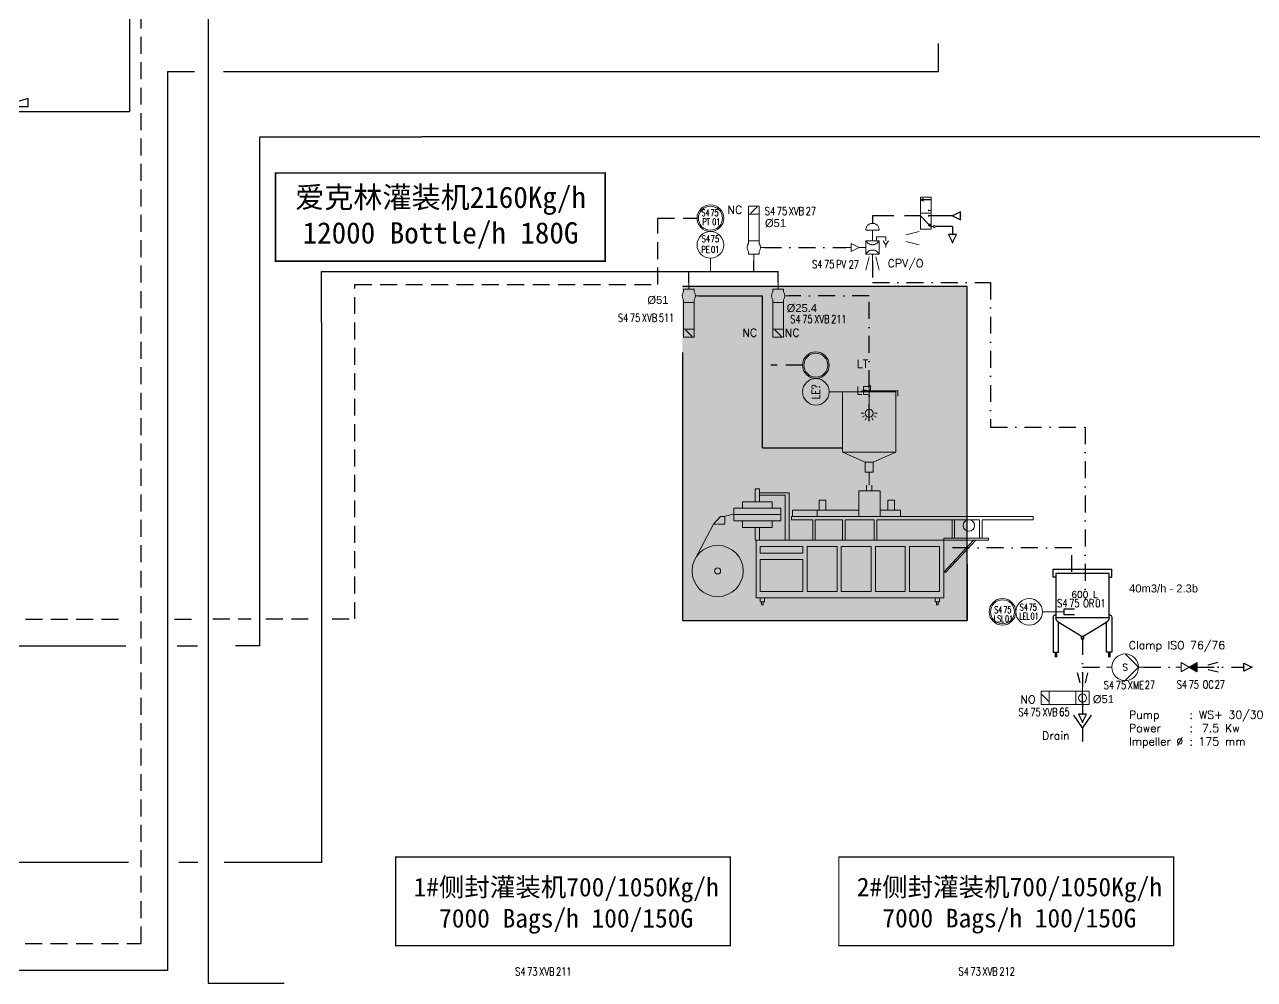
# Model space of a CAD drawing. Header units: inches. Extents: x 17763 to 19852, y 23674 to 24794.
# Drawn here: x 19000 to 19461.1, y 23974.2 to 24332 of the extents above; entities that cross this region are included whole.
import ezdxf
from ezdxf.enums import TextEntityAlignment as Align

# ---------------------------------------------------------------- set-up
doc = ezdxf.new("R2010")
doc.units = ezdxf.units.IN
doc.header["$MEASUREMENT"] = 0
for name, pattern in [('ACAD_ISO02W100', [15, 12, -3]), ('DASHDOT2', [12.7, 6.35, -3.175, 0, -3.175]), ('DASHED2', [9.525, 6.35, -3.175])]:
    doc.linetypes.add(name, pattern=pattern)
for name, color, linetype, lineweight in [('$31 Equipment', 7, 'Continuous', 9), ('19 Pipe Process', 30, 'Continuous', 30), ('31 Equipment', 7, 'Continuous', 9), ('33 Instruments Labels', 7, 'Continuous', 9)]:
    doc.layers.add(name, color=color, linetype=linetype, lineweight=lineweight)
for name, color, linetype in [('DIAMETRE', 7, 'Continuous'), ('MATERIEL-DIVERS', 7, 'Continuous'), ('POMPES-PROCESS', 7, 'Continuous'), ('REGUL', 140, 'DASHED2'), ('REPERES', 7, 'Continuous'), ('techn-data', 7, 'Continuous'), ('TEXTES', 7, 'Continuous'), ('TUYAUTERIE-GAZ', 3, 'Continuous'), ('TUYAUTERIE-NEP', 4, 'DASHDOT2'), ('TUYAUTERIE-PROCESS', 30, 'Continuous'), ('TXT_FR', 7, 'Continuous'), ('VANNES', 7, 'Continuous'), ('VANNES-PROCESS', 7, 'Continuous')]:
    doc.layers.add(name, color=color, linetype=linetype)
doc.layers.add('FOURNITURE CLIENT', color=7, linetype='Continuous', true_color=0xc8e6e6)
doc.layers.get('REPERES').off()
doc.styles.add('ROMANS', font='ROMANS.SHX')
doc.styles.add('ROMANT', font='romant')
doc.styles.get("Standard").update_dxf_attribs({"font": 'arial.ttf'})
doc.styles.add('USER3', font='ITALIC.SHX', dxfattribs={"bigfont": 'gbcbig.shx'})

# ---------------------------------------------------------------- blocks, each defined once
blk = doc.blocks.new('PENTE-G')
at = {"layer": 'MATERIEL-DIVERS'}
blk.add_lwpolyline([(-5, 2), (5, 2), (5, 5), (-5, 2)], dxfattribs=at)
blk = doc.blocks.new('REPNORM1')
at = {"layer": 'TEXTES', "style": 'ROMANS', "width": 0.75}
for tag, p in [('ZONE', (-9.75, -1.25)), ('SOUSZONE', (-5.25, -1.25)), ('ELEMENT', (-0.75, -1.25)), ('NUM', (5.59, -1.22))]:
    blk.add_attdef(tag, p, '', height=3, dxfattribs=at)
blk = doc.blocks.new('FLE23')
at = {"color": 7}
for p, q in [((0, -1.5), (0, 1.5)), ((0, 1.5), (3, 0)), ((3, 0), (0, -1.5))]:
    blk.add_line(p, q, dxfattribs=at)
at = {"layer": 'MATERIEL-DIVERS', "color": 2}
for p in [(0, 0), (3, 0)]:
    blk.add_point(p, dxfattribs=at)
at = {"layer": 'MATERIEL-DIVERS', "color": 7, "extrusion": (-1, 0, 0)}
blk.add_point((0, 0), dxfattribs=at)
at = {"layer": 'MATERIEL-DIVERS', "color": 7, "extrusion": (1, 0, 0)}
blk.add_point((3, 0), dxfattribs=at)
blk = doc.blocks.new('EGOUT')
at = {"color": 7}
for p, q in [((-3.2, 9.61), (0, 4.81)), ((0, 4.81), (3.2, 9.61)), ((0, 4.81), (0, 0))]:
    blk.add_line(p, q, dxfattribs=at)
at = {"color": 7, "extrusion": (0, -1, 0)}
blk.add_point((0, 0), dxfattribs=at)
at = {"layer": 'POMPES-PROCESS', "style": 'ROMANS'}
blk.add_attdef('EGOUT', text='', height=3, dxfattribs=at).set_placement((0, -4), align=Align.MIDDLE)
blk = doc.blocks.new('CR')
at = {"color": 7}
for p, q in [((-2.5, 2.5), (2.5, 1.25)), ((2.5, 1.25), (2.5, 1.25)), ((2.5, -1.25), (-2.5, -2.5))]:
    blk.add_line(p, q, dxfattribs=at)
at = {"color": 7, "extrusion": (-1, 0, 0)}
blk.add_point((-2.5, 0), dxfattribs=at)
at = {"color": 7, "extrusion": (1, 0, 0)}
blk.add_point((2.5, 0), dxfattribs=at)
blk = doc.blocks.new('wqs2qw')
at = {"layer": '31 Equipment'}
for p, q in [((30395.72, 63682.87), (30395.72, 63684.82)), ((30395.72, 63684.82), (30409.35, 63684.82)), ((30416.41, 63684.39), (30396.42, 63684.39)), ((30396.42, 63684.39), (30396.42, 63661.87)), ((30406.37, 63686.77), (30405.98, 63686.77)), ((30405.98, 63686.77), (30405.98, 63684.82)), ((30406.37, 63684.82), (30406.37, 63686.77)), ((30406.43, 63677.94), (30406.43, 63686.44)), ((30416.41, 63661.87), (30416.41, 63684.39)), ((30404.43, 63676.44), (30403.43, 63676.44)), ((30404.7, 63675.44), (30403.83, 63674.94)), ((30405.43, 63674.7), (30404.93, 63673.84)), ((30406.43, 63674.44), (30406.43, 63673.44)), ((30407.43, 63674.7), (30407.93, 63673.84)), ((30408.16, 63675.44), (30409.03, 63674.94)), ((30408.43, 63676.44), (30409.43, 63676.44)), ((30396.42, 63661.87), (30416.41, 63661.87)), ((30404.91, 63658.11), (30396.42, 63661.87)), ((30407.91, 63658.11), (30416.41, 63661.87)), ((30407.91, 63658.11), (30404.91, 63658.11)), ((30404.91, 63654.36), (30404.91, 63658.11)), ((30407.91, 63658.11), (30407.91, 63654.36)), ((30407.91, 63654.36), (30404.91, 63654.36)), ((30406.43, 63654.44), (30406.43, 63649.44)), ((30402.31, 63647.35), (30402.31, 63637.74)), ((30410.31, 63647.35), (30402.31, 63647.35)), ((30405.43, 63649.44), (30405.43, 63647.44)), ((30407.43, 63649.44), (30407.43, 63647.44)), ((30410.31, 63637.74), (30410.31, 63647.35)), ((30436.38, 63646.63), (30447.57, 63646.63)), ((30436.38, 63628.85), (30436.38, 63646.63)), ((30447.57, 63648.07), (30447.57, 63643.27)), ((30449.17, 63648.07), (30447.57, 63648.07)), ((30449.17, 63643.27), (30449.17, 63648.07)), ((30396.95, 63643.86), (30396.95, 63640.1)), ((30399.45, 63643.86), (30396.95, 63643.86)), ((30399.45, 63640.1), (30399.45, 63643.86)), ((30422.69, 63643.86), (30422.69, 63640.1)), ((30425.19, 63643.86), (30422.69, 63643.86)), ((30425.19, 63640.1), (30425.19, 63643.86)), ((30437.98, 63645.67), (30437.98, 63628.85)), ((30447.57, 63645.67), (30437.98, 63645.67)), ((30442.77, 63643.27), (30453.97, 63643.27)), ((30442.77, 63643.27), (30442.77, 63640.86)), ((30447.57, 63643.27), (30442.77, 63643.27)), ((30453.97, 63643.27), (30449.17, 63643.27)), ((30453.97, 63640.86), (30453.97, 63643.27)), ((30344.9, 63637.74), (30378.49, 63637.74)), ((30344.9, 63636.54), (30344.9, 63637.74)), ((30396.71, 63637.74), (30367.13, 63637.74)), ((30435.58, 63637.74), (30391.6, 63637.74)), ((30394.71, 63640.1), (30402.2, 63640.1)), ((30394.71, 63637.85), (30394.71, 63640.1)), ((30402.2, 63640.1), (30399.45, 63640.1)), ((30410.2, 63640.1), (30435.19, 63640.1)), ((30425.94, 63640.1), (30410.2, 63640.1)), ((30425.94, 63637.85), (30425.94, 63640.1)), ((30435.19, 63640.1), (30435.19, 63637.85)), ((30435.58, 63636.54), (30435.58, 63637.74)), ((30457.17, 63640.86), (30439.57, 63640.86)), ((30439.57, 63640.86), (30439.57, 63636.06)), ((30442.77, 63640.86), (30439.57, 63640.86)), ((30439.57, 63638.46), (30457.17, 63638.46)), ((30457.17, 63640.86), (30453.97, 63640.86)), ((30457.17, 63636.06), (30457.17, 63640.86)), ((30457.18, 63638.6), (30457.18, 63638.6)), ((30460.42, 63637.85), (30457.18, 63638.6)), ((30460.52, 63637.74), (30460.52, 63634.86)), ((30462.12, 63637.74), (30460.52, 63637.74)), ((30464.84, 63634.86), (30462.12, 63637.74)), ((30364.09, 63636.54), (30344.9, 63636.54)), ((30364.09, 63629.57), (30364.09, 63636.54)), ((30365.05, 63636.54), (30365.05, 63629.57)), ((30374.49, 63636.54), (30365.05, 63636.54)), ((30368.73, 63636.54), (30396.71, 63636.54)), ((30374.49, 63629.57), (30374.49, 63636.54)), ((30375.29, 63636.54), (30375.29, 63629.57)), ((30378.49, 63636.54), (30375.29, 63636.54)), ((30391.6, 63636.54), (30403.59, 63636.54)), ((30403.59, 63636.54), (30403.59, 63628.85)), ((30404.55, 63636.54), (30415.43, 63636.54)), ((30404.55, 63628.85), (30404.55, 63636.54)), ((30415.43, 63636.54), (30415.43, 63628.85)), ((30416.39, 63636.54), (30426.62, 63636.54)), ((30416.39, 63628.85), (30416.39, 63636.54)), ((30426.62, 63636.54), (30426.62, 63629.33)), ((30427.58, 63636.54), (30435.58, 63636.54)), ((30427.58, 63628.85), (30427.58, 63636.54)), ((30439.57, 63636.06), (30442.77, 63636.06)), ((30453.97, 63636.06), (30442.77, 63636.06)), ((30442.77, 63636.06), (30442.77, 63633.66)), ((30442.77, 63633.66), (30447.57, 63633.66)), ((30447.57, 63633.66), (30449.17, 63633.66)), ((30447.57, 63633.66), (30447.57, 63628.85)), ((30449.17, 63633.66), (30453.97, 63633.66)), ((30449.17, 63628.85), (30449.17, 63633.66)), ((30453.97, 63636.06), (30457.17, 63636.06)), ((30453.97, 63633.66), (30453.97, 63636.06)), ((30460.52, 63634.86), (30463.24, 63634.86)), ((30463.72, 63634.86), (30464.84, 63634.86)), ((30464.84, 63634.86), (30471.88, 63621.4)), ((30361.7, 63629.57), (30378.49, 63629.57)), ((30361.7, 63628.85), (30361.7, 63629.57)), ((30366.49, 63628.85), (30361.7, 63628.85)), ((30365.69, 63628.85), (30367.29, 63628.85)), ((30378.49, 63628.85), (30365.69, 63628.85)), ((30377.69, 63616.84), (30366.49, 63628.85)), ((30367.29, 63628.85), (30378.49, 63616.84)), ((30375.29, 63629.57), (30374.49, 63629.57)), ((30378.49, 63629.57), (30378.49, 63628.85)), ((30378.49, 63628.85), (30388.08, 63628.85)), ((30378.49, 63607.23), (30378.49, 63628.85)), ((30384.88, 63628.85), (30448.85, 63628.85)), ((30403.59, 63628.85), (30404.55, 63628.85)), ((30415.43, 63628.85), (30416.39, 63628.85)), ((30426.62, 63629.33), (30426.62, 63628.85)), ((30437.98, 63628.85), (30436.38, 63628.85)), ((30447.57, 63628.85), (30449.17, 63628.85)), ((30448.85, 63628.85), (30448.85, 63607.23)), ((30380.09, 63626.45), (30391.28, 63626.45)), ((30380.09, 63609.63), (30380.09, 63626.45)), ((30391.28, 63626.45), (30391.28, 63609.63)), ((30392.88, 63626.45), (30404.07, 63626.45)), ((30392.88, 63609.63), (30392.88, 63626.45)), ((30404.07, 63626.45), (30404.07, 63609.63)), ((30405.67, 63626.45), (30405.67, 63609.63)), ((30416.87, 63626.45), (30405.67, 63626.45)), ((30416.87, 63609.63), (30416.87, 63626.45)), ((30418.47, 63626.45), (30418.47, 63609.63)), ((30429.66, 63626.45), (30418.47, 63626.45)), ((30429.66, 63609.63), (30429.66, 63626.45)), ((30431.26, 63626.45), (30447.25, 63626.45)), ((30431.26, 63624.04), (30431.26, 63626.45)), ((30447.25, 63624.04), (30431.26, 63624.04)), ((30447.25, 63626.45), (30447.25, 63624.04)), ((30431.26, 63621.64), (30447.25, 63621.64)), ((30431.26, 63609.63), (30431.26, 63621.64)), ((30447.25, 63621.64), (30447.25, 63609.63)), ((30378.49, 63616.84), (30377.69, 63616.84)), ((30391.28, 63609.63), (30380.09, 63609.63)), ((30404.07, 63609.63), (30392.88, 63609.63)), ((30405.67, 63609.63), (30416.87, 63609.63)), ((30418.47, 63609.63), (30429.66, 63609.63)), ((30447.25, 63609.63), (30431.26, 63609.63)), ((30391.28, 63607.23), (30378.49, 63607.23)), ((30380.09, 63605.78), (30380.09, 63607.23)), ((30381.68, 63605.78), (30380.09, 63605.78)), ((30380.57, 63605.78), (30380.57, 63604.58)), ((30381.2, 63605.78), (30380.57, 63605.78)), ((30380.57, 63604.58), (30381.2, 63604.58)), ((30381.2, 63604.58), (30381.2, 63605.78)), ((30381.68, 63607.23), (30381.68, 63605.78)), ((30448.85, 63607.23), (30384.88, 63607.23)), ((30445.65, 63605.78), (30445.65, 63607.23)), ((30447.25, 63605.78), (30445.65, 63605.78)), ((30446.77, 63605.78), (30446.13, 63605.78)), ((30446.13, 63605.78), (30446.13, 63604.58)), ((30446.13, 63604.58), (30446.77, 63604.58)), ((30446.77, 63604.58), (30446.77, 63605.78)), ((30447.25, 63607.23), (30447.25, 63605.78))]:
    blk.add_line(p, q, dxfattribs=at)
at = {"layer": '31 Equipment', "color": 7}
blk.add_line((30421.43, 63684.44), (30416.43, 63684.44), dxfattribs=at)
at = {"layer": '31 Equipment'}
for centre, radius in [((30426.43, 63694.44), 5), ((30426.43, 63694.44), 4.5), ((30406.43, 63676.44), 1.5), ((30369.05, 63634.38), 2.16), ((30463.24, 63617.32), 9.6), ((30463.24, 63617.32), 1.12)]:
    blk.add_circle(centre, radius, dxfattribs=at)
at = {"layer": '31 Equipment', "color": 7}
blk.add_circle((30426.43, 63684.44), 5, dxfattribs=at)
at = {"layer": '31 Equipment'}
for points in [[(30462.99, 63634.86), (30463.49, 63634.86), (30462.99, 63627.9), (30463.49, 63627.4)], [(30463.49, 63608.18), (30462.99, 63608.68), (30463.49, 63634.86), (30462.99, 63634.86)], [(30462.99, 63627.9), (30463.49, 63627.4), (30448.85, 63627.9), (30448.85, 63627.4)], [(30448.85, 63608.18), (30448.85, 63608.68), (30463.49, 63608.18), (30462.99, 63608.68)]]:
    blk.add_trace(points, dxfattribs=at)
blk = doc.blocks.new('APV-FCE-NRV-GEN-1')
at = {"layer": '31 Equipment'}
h = blk.add_hatch(dxfattribs=at)
h.set_pattern_fill('ANSI31', color=256, scale=0.01, style=0)
h.set_pattern_definition([(45, (0, 0), (-0.02245064, 0.02245064), [])])
h.paths.add_polyline_path([(3, 1.75), (3, -1.75), (0, 0)])
at = {"layer": '31 Equipment', "linetype": 'ACAD_ISO02W100', "ltscale": 38}
for p, q in [((-3, 0), (-5, 0)), ((0, 0), (-3, 1.75)), ((-3, 1.75), (-3, -1.75)), ((0, 0), (-3, -1.75)), ((0, 0), (3, 1.75)), ((0, 0), (3, -1.75)), ((3, 1.75), (3, -1.75)), ((3, 0), (5, 0))]:
    blk.add_line(p, q, dxfattribs=at)
blk = doc.blocks.new('APV-VLV-SSEAT-SW41-3')
at = {"layer": '31 Equipment', "ltscale": 38}
for p, q in [((1.25, 15.25), (-1.25, 12.75)), ((-2, 2.5), (-2, 1.5)), ((2, 2.5), (2, 1.5)), ((2.5, 0), (4, 0)), ((-2, -2.5), (-2, -1.5)), ((2, -2.5), (-2, -2.5)), ((-2, -2.5), (2, -2.5)), ((0, -2.5), (0, -5)), ((2, -2.5), (2, -1.5))]:
    blk.add_line(p, q, dxfattribs=at)
for points in [[(-2, 12.5), (2, 12.5), (2, 15.5), (-2, 15.5)], [(-2, 2.5), (2, 2.5), (2, 12.5), (-2, 12.5)]]:
    blk.add_lwpolyline(points, close=True, dxfattribs=at)
for start, end in [(143.1301, 216.8699), (323.1301, 36.8699)]:
    blk.add_arc((0, 0), 2.5, start, end, dxfattribs=at)
blk = doc.blocks.new('APV-INS-M-L-LE2')
at = {"layer": '31 Equipment', "color": 7}
blk.add_line((5, 0), (13, 0), dxfattribs=at)
at = {"layer": '31 Equipment', "lineweight": 25}
blk.add_lwpolyline([(17, 1), (13, 1), (13, 0), (13, -1), (17, -1)], dxfattribs=at)
at = {"layer": '31 Equipment', "color": 7}
blk.add_circle((0, 0), 5, dxfattribs=at)
at = {"layer": '33 Instruments Labels', "style": 'ROMANS', "width": 0.8}
blk.add_attdef('LE?', text='', height=3, dxfattribs=at).set_placement((0, 0), align=Align.MIDDLE)
blk = doc.blocks.new('BACONC2')
at = {"color": 7}
for p, q in [((-9.99, 14.84), (-9.99, 31.46)), ((-9.99, 31.45), (9.99, 31.45)), ((9.98, 31.46), (9.98, 14.84)), ((-11, 15), (-11, 2)), ((9.98, 15), (-10, 15)), ((11, 15), (11, 2)), ((-9, 2), (-9, 13.1)), ((-8.77, 13), (-0.5, 8)), ((0.5, 8), (8.76, 13)), ((9, 2), (9, 13.1)), ((-0.5, 7), (-0.5, 8)), ((0.5, 8), (-0.5, 8)), ((0.5, 7), (-0.5, 7)), ((0.5, 8), (0.5, 7)), ((-11, 2), (-9, 2)), ((11, 2), (9, 2))]:
    blk.add_line(p, q, dxfattribs=at)
at = {"color": 7, "const_width": 1}
for points in [[(-10, 2), (-10, 0)], [(10, 2), (10, 0)]]:
    blk.add_lwpolyline(points, dxfattribs=at)
at = {"color": 7}
for centre, radius, start, end in [((-10, 15), 1, 90, 180), ((-7.99, 14.84), 2, 180, 247.0717), ((7.98, 14.84), 2, 292.9479, 0), ((10, 15), 1, 0, 90)]:
    blk.add_arc(centre, radius, start, end, dxfattribs=at)
at = {"color": 7, "extrusion": (0, -1, 0)}
blk.add_point((0, 7), dxfattribs=at)
at = {"layer": 'TUYAUTERIE-NEP', "color": 2}
blk.add_point((0, 7), dxfattribs=at)
at = {"layer": 'TUYAUTERIE-NEP', "color": 7, "extrusion": (0, -1, 0)}
blk.add_point((0, 7), dxfattribs=at)
at = {"layer": 'VANNES-PROCESS'}
for p, q in [((11, 33), (-11, 33)), ((-11, 30), (-11, 33)), ((11, 30), (11, 33)), ((-10, 30), (-11, 30)), ((10, 30), (11, 30))]:
    blk.add_line(p, q, dxfattribs=at)
blk = doc.blocks.new('APV-PMP-GEN-CENTRI-1')
at = {"layer": '31 Equipment', "ltscale": 38}
for p, q in [((5, 0), (0, 5)), ((-5, 0), (-7, 0)), ((5, 0), (0, -5)), ((5, 0), (7, 0))]:
    blk.add_line(p, q, dxfattribs=at)
blk.add_circle((0, 0), 5, dxfattribs=at)
at = {"layer": '31 Equipment', "style": 'ROMANT', "flags": 8}
blk.add_attdef('I', text='', height=2.5, dxfattribs=at).set_placement((0, 0), align=Align.MIDDLE)
blk = doc.blocks.new('APV-INS-F-L-LS')
at = {"layer": '31 Equipment'}
for radius in [5, 4.5]:
    blk.add_circle((0, 0), radius, dxfattribs=at)
at = {"layer": '33 Instruments Labels', "style": 'ROMANS', "width": 0.8}
blk.add_attdef('LS?', text='', height=3, dxfattribs=at).set_placement((0, 0), align=Align.MIDDLE)
blk = doc.blocks.new('REPNORM')
at = {"layer": 'TEXTES', "style": 'ROMANS', "width": 0.75}
for tag, p in [('ZONE', (-9.75, -1.25)), ('SOUSZONE', (-5.25, -1.25)), ('ELEMENT', (0, -1.25)), ('NUM', (4.5, -1.25))]:
    blk.add_attdef(tag, p, '', height=3, dxfattribs=at)
blk = doc.blocks.new('REPINS2')
at = {"layer": 'TEXTES', "style": 'ROMANS', "width": 0.7}
for tag, p in [('ZONE', (-3.35, 0.8)), ('SOUSZONE', (0.05, 0.8)), ('NUM', (0.7, -2.6))]:
    blk.add_attdef(tag, p, '', height=2.5, dxfattribs=at)
blk.add_attdef('ELEMENT', text='', height=2.5, dxfattribs=at).set_placement((-1.56, -2.59), align=Align.CENTER)
blk = doc.blocks.new('FLE23-A')
at = {"color": 7}
for p, q in [((0, 1.5), (-3, 0)), ((-3, 0), (0, -1.5)), ((0, -1.5), (0, 1.5))]:
    blk.add_line(p, q, dxfattribs=at)
at = {"layer": 'MATERIEL-DIVERS', "color": 7, "extrusion": (-1, 0, 0)}
blk.add_point((-3, 0), dxfattribs=at)
at = {"layer": 'MATERIEL-DIVERS', "color": 2}
for p in [(-3, 0), (0, 0)]:
    blk.add_point(p, dxfattribs=at)
at = {"layer": 'MATERIEL-DIVERS', "color": 7, "extrusion": (1, 0, 0)}
blk.add_point((0, 0), dxfattribs=at)
blk = doc.blocks.new('TEXT-PUMP_caract_ANGLAIS')
at = {"layer": 'techn-data', "style": 'ROMANS'}
for s, p in [('Pump', (-22, 9)), ('Power', (-22, 4)), ('Kw', (14, 4)), ('Impeller %%C', (-22, -1)), ('mm', (14, -1))]:
    blk.add_text(s, height=3, dxfattribs=at).set_placement(p)
for p in [(2, 9), (2, 4), (2, -1)]:
    blk.add_text(':', height=3, dxfattribs=at).set_placement(p, align=Align.RIGHT)
blk.add_attdef('Type', (4.23, 9), '', height=3, dxfattribs=at)
for tag, p in [('Pui', (11.76, 4)), ('Dia', (11.76, -1))]:
    blk.add_attdef(tag, text='', height=3, dxfattribs=at).set_placement(p, align=Align.RIGHT)
blk = doc.blocks.new('APV-VLV-MODUL-CPVO-1')
at = {"layer": '31 Equipment', "linetype": 'ACAD_ISO02W100', "ltscale": 38}
for p, q in [((-2.5, 6.5), (2.5, 6.5)), ((0, 2.5), (0, 6.5)), ((-5, 0), (-2.5, 0)), ((-2.5, 2.5), (2.5, 2.5)), ((-2.5, -2.5), (-2.5, 2.5)), ((2.5, -2.5), (2.5, 2.5)), ((-2.5, -2.5), (2.5, -2.5)), ((0, -5), (0, -2.5))]:
    blk.add_line(p, q, dxfattribs=at)
at = {"layer": '31 Equipment'}
for p, q in [((-10, 0), (-8, 0)), ((1.5, 2.5), (1.5, 4)), ((1.5, 4), (5, 4)), ((4, 2.5), (5, 1)), ((5, 2.5), (5, 4)), ((5, 1), (6, 2.5)), ((5, 0), (5, 1))]:
    blk.add_line(p, q, dxfattribs=at)
at = {"layer": '31 Equipment', "color": 7}
for p, q in [((-8, -1.5), (-8, 1.5)), ((-8, 1.5), (-5, 0)), ((-5, 0), (-8, -1.5))]:
    blk.add_line(p, q, dxfattribs=at)
at = {"layer": '31 Equipment', "linetype": 'ACAD_ISO02W100', "ltscale": 38}
for centre, radius, start, end in [((0, 6.5), 2.5, 0, 180), ((0, 3.83), 2.83, 208.0725, 331.9275), ((0, -3.83), 2.83, 28.0725, 151.9275)]:
    blk.add_arc(centre, radius, start, end, dxfattribs=at)
blk = doc.blocks.new('APV-FCE-GEN-REDCON-1')
at = {"layer": '31 Equipment', "color": 7}
for p, q in [((-2.5, 2.5), (2.5, 1.25)), ((2.5, 1.25), (2.5, 1.25)), ((2.5, -1.25), (-2.5, -2.5))]:
    blk.add_line(p, q, dxfattribs=at)
blk = doc.blocks.new('APV-PNE-SPOOLV-32-1')
at = {"layer": '31 Equipment'}
h = blk.add_hatch(dxfattribs=at)
h.set_pattern_fill('ANSI31', color=256, scale=0.01, style=0)
h.set_pattern_definition([(45, (-8, 6e-14), (-0.02245064, 0.02245064), [])])
h.paths.add_polyline_path([(-8, 2), (-8.5, 1), (-7.5, 1)])
h = blk.add_hatch(dxfattribs=at)
h.set_pattern_fill('ANSI31', color=256, scale=0.01, angle=225, style=0)
h.set_pattern_definition([(270, (0.585786, -0.585786), (0.03175, -7e-18), [])])
h.paths.add_polyline_path([(2, -2), (1.65, -0.94), (0.94, -1.65)])
at = {"layer": '31 Equipment', "color": 7}
for p, q in [((3, 2), (-9, 2)), ((-9, 2), (-9, -2)), ((-3, 2), (-3, -2)), ((3, -2), (3, 2)), ((-9, -2), (3, -2)), ((-4.25, -1), (-3.75, -1)), ((-4, -2), (-4, -1)), ((-2.25, -1), (-1.75, -1))]:
    blk.add_line(p, q, dxfattribs=at)
at = {"layer": '31 Equipment'}
for p, q in [((-8.5, 1), (-8, 2)), ((-7.5, 1), (-8.5, 1)), ((-8, 2), (-7.5, 1)), ((-2, 2), (-2, 3)), ((-2, -2), (-2, -1)), ((-2, -2), (-2, -3)), ((0.94, -1.65), (1.65, -0.94)), ((2, -2), (0.94, -1.65)), ((1.5, -3), (2.5, -3)), ((2, -4), (1.5, -3)), ((1.65, -0.94), (2, -2)), ((2, -2), (2, -3)), ((2.5, -3), (2, -4))]:
    blk.add_line(p, q, dxfattribs=at)
at = {"layer": '31 Equipment', "lineweight": 30}
for p, q in [((-8, -2), (-8, 1)), ((-2, 2), (1.29, -1.29))]:
    blk.add_line(p, q, dxfattribs=at)
blk = doc.blocks.new('APV-VLV-BFLY-SV-4')
at = {"layer": '31 Equipment', "ltscale": 38}
for p, q in [((1.25, 15.25), (-1.25, 12.75)), ((2.5, 2.5), (-2.5, 2.5)), ((-2.5, 2.5), (-2.5, -2.5)), ((2.5, -2.5), (2.5, 2.5)), ((-2.5, -2.5), (2.5, -2.5))]:
    blk.add_line(p, q, dxfattribs=at)
at = {"layer": '31 Equipment'}
for p, q in [((-4, 0), (-2.5, 0)), ((2.5, 0), (4, 0))]:
    blk.add_line(p, q, dxfattribs=at)
at = {"layer": '31 Equipment', "lineweight": 30}
blk.add_line((-2.5, 0), (2.5, 0), dxfattribs=at)
at = {"layer": '31 Equipment', "ltscale": 38}
for points in [[(-2.5, 12.5), (2.5, 12.5), (2.5, 15.5), (-2.5, 15.5)], [(-2.5, 2.5), (2.5, 2.5), (2.5, 12.5), (-2.5, 12.5)]]:
    blk.add_lwpolyline(points, close=True, dxfattribs=at)
blk.add_circle((0, 0), 1.5, dxfattribs=at)
blk = doc.blocks.new('APV-INS-M-L-PE')
at = {"layer": '31 Equipment', "color": 7}
blk.add_line((0, -5), (0, -10), dxfattribs=at)
blk.add_circle((0, 0), 5, dxfattribs=at)
at = {"layer": '33 Instruments Labels', "style": 'ROMANS', "width": 0.8, "flags": 8}
blk.add_attdef('PE', text='', height=3, dxfattribs=at).set_placement((0, 0), align=Align.MIDDLE)
blk = doc.blocks.new('APV-INS-F-L-PT')
at = {"layer": '31 Equipment'}
for radius in [5, 4.5]:
    blk.add_circle((0, 0), radius, dxfattribs=at)
blk = doc.blocks.new('REPINS')
at = {"layer": 'TEXTES', "style": 'ROMANS', "width": 0.75}
for tag, p in [('ZONE', (-3.3, 1)), ('SOUSZONE', (0.1, 1)), ('NUM', (0.2, -3))]:
    blk.add_attdef(tag, p, '', height=2.5, dxfattribs=at)
blk.add_attdef('ELEMENT', text='', height=2.5, dxfattribs=at).set_placement((-0.2, -3), align=Align.RIGHT)

msp = doc.modelspace()

# ---------------------------------------------------------------- hatches: boundary and pattern name
at = {"layer": 'FOURNITURE CLIENT'}
h = msp.add_hatch(color=256, dxfattribs=at)
h.dxf.hatch_style = 1
h.paths.add_polyline_path([(19246.64, 24233.86), (19246.64, 24108.67), (19353.33, 24108.67), (19353.33, 24129.67), (19353.33, 24134.75), (19353.33, 24233.86)])

# ---------------------------------------------------------------- linework, layer by layer
at = {"layer": '19 Pipe Process'}
msp.add_line((19503.64, 24289.91), (19148.89, 24289.91), dxfattribs=at)
at = {"layer": '19 Pipe Process', "ltscale": 2}
for p, q in [((19273.36, 24239.46), (19273.36, 24243.53)), ((19249.04, 24235.39), (19249.04, 24239.46)), ((19282.54, 24235.39), (19282.54, 24239.46)), ((19252.62, 24230.39), (19276.64, 24230.39)), ((19276.64, 24173.39), (19276.64, 24230.39)), ((19276.64, 24173.39), (19306.64, 24173.39))]:
    msp.add_line(p, q, dxfattribs=at)
at = {"layer": '19 Pipe Process'}
for points in [[(19039.35, 24426.52), (19039.35, 24299.27)], [(19365.24, 24379.67), (19426.65, 24379.67), (19426.65, 24359.25), (19365.24, 24359.25), (19365.24, 24336.07), (19068.79, 24336.07), (19068.79, 23972.8), (19097.33, 23972.8)], [(19342.63, 24314.48), (19342.63, 24324.98)], [(18930.38, 23977.68), (19053.68, 23977.68), (19053.68, 24314.48), (19063.73, 24314.48)], [(19074.52, 24314.48), (19342.63, 24314.48)], [(19039.35, 24299.27), (18423.32, 24299.27)], [(19088.18, 24099.22), (19088.18, 24289.91), (19148.89, 24289.91)], [(19111.3, 24220.39), (19111.3, 24220.39), (19111.3, 24239.46), (19282.54, 24239.46)], [(19111.3, 24220.39), (19111.3, 24220.39), (19111.3, 24018.01), (19074.8, 24018.01)], [(18866.94, 24099.22), (19037.93, 24099.22)], [(19057.24, 24099.22), (19064.83, 24099.22)], [(19088.18, 24099.22), (19079.07, 24099.22)], [(19038.9, 24018.01), (18660.37, 24018.01), (18660.37, 24047.98), (18605.97, 24047.98)], [(19064.88, 24018.01), (19057.77, 24018.01)]]:
    msp.add_lwpolyline(points, dxfattribs=at)
at = {"layer": '31 Equipment'}
for points, const_width in [([(19094.03, 24243.38), (19094.03, 24276.39), (19217.67, 24276.39), (19217.67, 24243.38)], 0.56), ([(19139.07, 23986.85), (19139.07, 24020.03), (19264.61, 24020.03), (19264.61, 23986.85)], 0.49), ([(19305.27, 23986.9), (19305.27, 24020.08), (19430.81, 24020.08), (19430.81, 23986.9)], 0.49)]:
    msp.add_lwpolyline(points, close=True, dxfattribs=dict(at, const_width=const_width))
at = {"layer": 'FOURNITURE CLIENT'}
msp.add_lwpolyline([(19246.64, 24209.15), (19246.64, 24108.67), (19353.33, 24108.67), (19353.33, 24129.67), (19353.33, 24108.67), (19353.33, 24233.86), (19246.64, 24233.86)], dxfattribs=at)
at = {"layer": 'REGUL'}
msp.add_line((19291.71, 24204.39), (19279.71, 24204.39), dxfattribs=at)
for points in [[(18828.76, 23987.68), (19043.73, 23987.68), (19043.73, 24364.13), (19330.57, 24364.13), (19330.57, 24451.55), (19397.5, 24451.55)], [(19115.35, 24109.27), (19123.82, 24109.27), (19123.82, 24234.64), (19237.36, 24234.64), (19237.36, 24259.46), (19252.11, 24259.46)], [(18866.94, 24109.22), (19037.93, 24109.22)], [(19056.17, 24109.22), (19065.16, 24109.22)], [(19070.58, 24109.27), (19084.98, 24109.27)], [(19090.47, 24109.27), (19107.09, 24109.27)]]:
    msp.add_lwpolyline(points, dxfattribs=at)
at = {"layer": 'TUYAUTERIE-GAZ'}
for p, q in [((19325.89, 24260.31), (19317.89, 24260.31)), ((19317.89, 24260.31), (19317.89, 24257.53)), ((19335.89, 24260.31), (19329.89, 24260.31)), ((19348.13, 24260.31), (19338.89, 24260.31)), ((19347.89, 24256.31), (19341.89, 24256.31)), ((19347.89, 24256.31), (19347.89, 24253.33))]:
    msp.add_line(p, q, dxfattribs=at)
at = {"layer": 'TUYAUTERIE-NEP'}
for p, q in [((19277.36, 24248.53), (19307.89, 24248.53)), ((19317.89, 24243.53), (19317.89, 24235.35)), ((19316.64, 24230.39), (19286.54, 24230.39)), ((19316.64, 24183.39), (19316.64, 24230.39)), ((19397.61, 24181.16), (19397.64, 24116.39)), ((19392.64, 24135.89), (19345.64, 24135.89)), ((19392.64, 24126.89), (19392.64, 24135.89)), ((19396.64, 24102.17), (19396.64, 24083.67)), ((19396.64, 24091.17), (19405.64, 24091.17)), ((19419.64, 24091.17), (19432.64, 24091.17)), ((19439.64, 24091.17), (19457.14, 24091.17)), ((19396.64, 24078.17), (19396.64, 24073.63))]:
    msp.add_line(p, q, dxfattribs=at)
msp.add_lwpolyline([(19317.89, 24235.35), (19362.14, 24235.35), (19362.14, 24181.16), (19397.61, 24181.16)], dxfattribs=at)

# ---------------------------------------------------------------- block references
at = {"layer": '$31 Equipment'}
ref = msp.add_blockref('wqs2qw', (49723.07, -39490.05), dxfattribs=dict(at, xscale=-1))
ref.add_attrib('LE?', 'LE?', dxfattribs={"layer": '33 Instruments Labels', "height": 3, "rotation": 90, "style": 'ROMANS', "width": 0.8}).set_placement((19296.64, 24194.39), align=Align.MIDDLE)
at = {"rotation": 90.00000000000001}
msp.add_blockref('APV-VLV-BFLY-SV-4', (19396.64, 24079.67), dxfattribs=at)
at = {"layer": '31 Equipment'}
for p, rotation in [((19332.89, 24251.97), 180), ((19317.89, 24242.53), 90.00000000000001)]:
    msp.add_blockref('APV-FCE-GEN-REDCON-1', p, dxfattribs=dict(at, rotation=rotation))
msp.add_blockref('APV-PMP-GEN-CENTRI-1', (19412.64, 24091.17), dxfattribs=at).add_auto_attribs({'I': 'S'})
at = {"layer": '33 Instruments Labels'}
for name, p in [('APV-INS-F-L-PT', (19257.11, 24259.46)), ('APV-INS-M-L-LE2', (19376.64, 24111.96)), ('APV-INS-M-L-LE2', (19376.64, 24111.96))]:
    msp.add_blockref(name, p, dxfattribs=at)
at = {"layer": '33 Instruments Labels', "xscale": -1}
for name, p in [('APV-INS-M-L-PE', (19257.11, 24249.46)), ('APV-INS-F-L-LS', (19366.64, 24111.96))]:
    msp.add_blockref(name, p, dxfattribs=at)
at = {"layer": 'MATERIEL-DIVERS'}
msp.add_blockref('PENTE-G', (18996.26, 24299.27), dxfattribs=at)
at = {"layer": 'MATERIEL-DIVERS', "rotation": 90.00000000000001}
msp.add_blockref('FLE23-A', (19347.89, 24253.31), dxfattribs=at)
at = {"layer": 'MATERIEL-DIVERS', "xscale": -1}
for name, p in [('BACONC2', (19396.64, 24094.89)), ('FLE23-A', (19457.14, 24091.17))]:
    msp.add_blockref(name, p, dxfattribs=at)
for name, p, rotation in [('APV-FCE-NRV-GEN-1', (19436.64, 24091.17), 180), ('FLE23', (19396.64, 24073.63), 90)]:
    msp.add_blockref(name, p, dxfattribs=dict(at, rotation=rotation))
at = {"layer": 'MATERIEL-DIVERS'}
ref = msp.add_blockref('EGOUT', (19396.64, 24063.63), dxfattribs=dict(at, xscale=-1))
ref.add_attrib('EGOUT', 'Drain', dxfattribs={"layer": 'POMPES-PROCESS', "height": 3, "style": 'ROMANS'}).set_placement((19386.64, 24065.63), align=Align.MIDDLE)
at = {"layer": 'REPERES'}
for name, p, values in [('REPNORM1', (19287.28, 24261.87), {'ZONE': 'S4', 'SOUSZONE': '75', 'ELEMENT': 'XVB', 'NUM': '27'}), ('REPINS2', (19257.11, 24259.48), {'ZONE': 'S4', 'SOUSZONE': '75', 'NUM': '01', 'ELEMENT': 'PT'}), ('REPINS', (19257.11, 24249.48), {'ZONE': 'S4', 'SOUSZONE': '75', 'ELEMENT': 'PE', 'NUM': '01'}), ('REPNORM1', (19232.2, 24221.88), {'ZONE': 'S4', 'SOUSZONE': '75', 'ELEMENT': 'XVB', 'NUM': '511'}), ('REPNORM1', (19296.8, 24221.4), {'ZONE': 'S4', 'SOUSZONE': '75', 'ELEMENT': 'XVB', 'NUM': '211'}), ('REPNORM', (19396.9, 24114.93), {'ZONE': 'S4', 'SOUSZONE': '75', 'ELEMENT': 'OR', 'NUM': '01'}), ('REPINS2', (19366.91, 24110.71), {'ZONE': 'S4', 'SOUSZONE': '75', 'NUM': '01', 'ELEMENT': 'LSL'}), ('REPINS2', (19376.45, 24111.64), {'ZONE': 'S4', 'SOUSZONE': '75', 'NUM': '01', 'ELEMENT': 'LEL'}), ('REPNORM1', (19414.38, 24084.26), {'ZONE': 'S4', 'SOUSZONE': '75', 'ELEMENT': 'XME', 'NUM': '27'}), ('REPNORM', (19441.69, 24084.45), {'ZONE': 'S4', 'SOUSZONE': '75', 'ELEMENT': 'OC', 'NUM': '27'}), ('REPNORM1', (19382.33, 24074.14), {'ZONE': 'S4', 'SOUSZONE': '75', 'ELEMENT': 'XVB', 'NUM': '65'}), ('REPNORM1', (19193.68, 23976.89), {'ZONE': 'S4', 'SOUSZONE': '73', 'ELEMENT': 'XVB', 'NUM': '211'}), ('REPNORM1', (19359.89, 23976.94), {'ZONE': 'S4', 'SOUSZONE': '73', 'ELEMENT': 'XVB', 'NUM': '212'})]:
    msp.add_blockref(name, p, dxfattribs=at).add_auto_attribs(values)
ref = msp.add_blockref('REPNORM1', (19304.99, 24241.95), dxfattribs=at)
ref.add_attrib('ZONE', 'S4', (19295.24, 24240.7), dxfattribs={"layer": 'TEXTES', "height": 3, "style": 'ROMANS', "width": 0.75})
ref.add_attrib('SOUSZONE', '75', (19299.74, 24240.7), dxfattribs={"layer": 'TEXTES', "height": 3, "style": 'ROMANS', "width": 0.75})
ref.add_attrib('ELEMENT', 'PV', (19304.24, 24240.7), dxfattribs={"layer": 'TEXTES', "height": 3, "style": 'ROMANS', "width": 0.75})
ref.add_attrib('NUM', '27', (19308.97, 24240.61), dxfattribs={"layer": 'TEXTES', "height": 3, "style": 'ROMANS', "width": 0.75})
at = {"layer": 'TUYAUTERIE-GAZ'}
msp.add_blockref('FLE23-A', (19350.89, 24260.31), dxfattribs=at)
at = {"layer": 'TUYAUTERIE-PROCESS'}
msp.add_blockref('TEXT-PUMP_caract_ANGLAIS', (19436.07, 24062.9), dxfattribs=at).add_auto_attribs({'Dia': '175', 'Pui': '7.5', 'Type': 'WS+ 30/30'})
at = {"layer": 'VANNES'}
for name, p in [('APV-VLV-SSEAT-SW41-3', (19273.36, 24248.53)), ('APV-VLV-MODUL-CPVO-1', (19317.89, 24248.53))]:
    msp.add_blockref(name, p, dxfattribs=at)
at = {"layer": 'VANNES', "xscale": -1}
for name, p, rotation in [('APV-PNE-SPOOLV-32-1', (19337.89, 24258.31), 90), ('APV-VLV-SSEAT-SW41-3', (19249.04, 24230.39), 180), ('APV-VLV-SSEAT-SW41-3', (19282.54, 24230.39), 180)]:
    msp.add_blockref(name, p, dxfattribs=dict(at, rotation=rotation))
at = {"layer": 'VANNES-PROCESS', "xscale": 0.75, "yscale": 0.75, "zscale": 0.75}
for p, rotation in [((19445.64, 24091.17), 180), ((19396.64, 24087.26), 270)]:
    msp.add_blockref('CR', p, dxfattribs=dict(at, rotation=rotation))

# ---------------------------------------------------------------- texts
at = {"layer": '31 Equipment', "style": 'ROMANS'}
msp.add_text('600 L', height=2.5, dxfattribs=at).set_placement((19397.39, 24118.42), align=Align.MIDDLE_CENTER)
at = {"layer": '31 Equipment', "attachment_point": 5, "style": 'USER3'}
for s, insert, char_height, width in [('{\\fSimSun|b0|i0|c134|p2;爱克林灌装机216\\fSimSun|b0|i0|c0|p2;0\\fSimSun|b0|i0|c134|p2;Kg/h\\P12\\fSimSun|b0|i0|c0|p2;0\\fSimSun|b0|i0|c134|p2;00 Bottle/h 180G}', (19155.92, 24259.66), 8, 131.8643), ('{\\fSimSun|b0|i0|c134|p2;1#侧封灌装机700/1050Kg/h\\P7000 Bags/h 100/150G}', (19203.01, 24001.82), 7, 120.9043), ('{\\fSimSun|b0|i0|c134|p2;2#侧封灌装机700/1050Kg/h\\P7000 Bags/h 100/150G}', (19369.21, 24001.87), 7, 120.9043)]:
    msp.add_mtext(s, dxfattribs=dict(at, insert=insert, char_height=char_height, width=width))
at = {"layer": 'DIAMETRE'}
for s, p in [('%%C51', (19277.56, 24256.14)), ('%%C51', (19233.49, 24227.32)), ('%%C25.4', (19285.7, 24224.31)), ('40m3/h - 2.3b', (19414.09, 24119.22)), ('%%C51', (19400.51, 24077.73))]:
    msp.add_text(s, height=3, dxfattribs=at).set_placement(p)
at = {"layer": 'TEXTES', "style": 'ROMANS'}
for s, p in [('NC', (19263.52, 24261.09)), ('CPV/O', (19323.61, 24241.06)), ('NC', (19269.11, 24215.05)), ('NC', (19285.01, 24215.05)), ('NO', (19373.35, 24077.63))]:
    msp.add_text(s, height=3, dxfattribs=at).set_placement(p)
at = {"layer": 'TXT_FR', "style": 'ROMANS'}
for s, p in [('LT', (19314.16, 24203.39)), ('LE', (19314.16, 24193.39))]:
    msp.add_text(s, height=3, dxfattribs=at).set_placement(p, align=Align.CENTER)
msp.add_text('Clamp ISO 76/76', height=3, dxfattribs=at).set_placement((19413.98, 24097.94))

doc.saveas('drawing.dxf')
